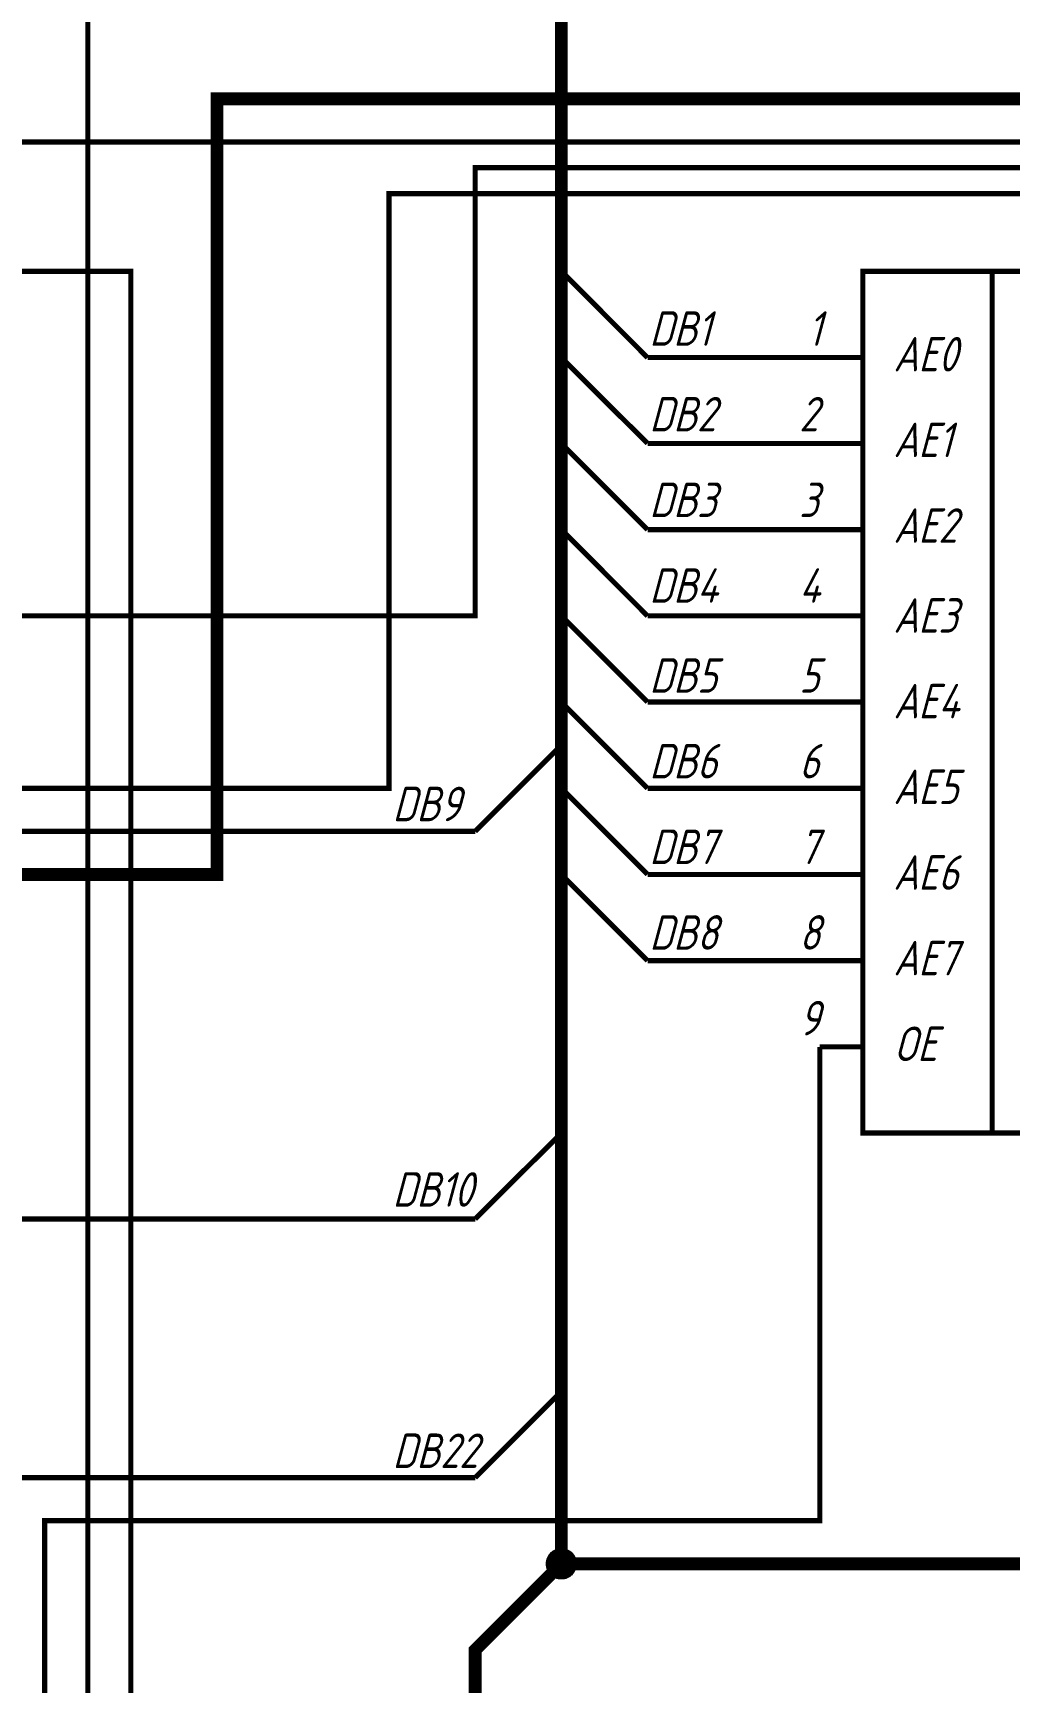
# Model space of a CAD drawing. Extents: x 196 to 1101, y 70 to 664.
# Drawn here: x 586.3 to 643, y 324.3 to 420 of the extents above; entities that cross this region are included whole.
import ezdxf

# ---------------------------------------------------------------- set-up
doc = ezdxf.new("R2010")
doc.units = 0
doc.header["$MEASUREMENT"] = 0
doc.layers.add('Sheet', color=255, linetype='CONTINUOUS')
doc.styles.add('GOST type A0', font='', dxfattribs={"oblique": 15, "height": 3.5})
doc.styles.get('GOST type A0').set_extended_font_data('GOST type A')

msp = doc.modelspace()

# ---------------------------------------------------------------- linework, layer by layer
at = {"layer": 'Sheet'}
for points, const_width in [([(611.985, 276.171), (611.985, 326.173), (616.985, 331.175), (616.985, 491.17), (509.53, 491.17), (509.53, 556.178)], 0.749), ([(656.969, 436.181), (658.973, 436.181), (658.973, 423.677), (589.5, 423.677), (589.5, 253.679), (650.976, 253.679), (650.976, 266.183), (646.985, 266.183), (645.976, 266.183)], 0.3), ([(679.47, 371.174), (679.47, 416.174), (597, 416.174), (597, 371.174), (524.515, 371.174), (524.515, 328.674), (489.53, 328.674), (489.53, 293.677), (489.53, 293.677), (489.53, 278.672), (489.53, 278.672)], 0.749), ([(512.03, 413.673), (664.47, 413.673), (664.47, 401.169), (659.469, 401.169)], 0.3), ([(659.469, 396.183), (666.97, 396.183), (666.97, 412.182), (611.985, 412.182), (611.985, 386.179), (529.515, 386.179), (464.546, 386.179)], 0.3), ([(659.469, 391.181), (669.47, 391.181), (669.47, 410.675), (606.985, 410.675), (606.985, 376.176), (517.031, 376.176), (464.546, 376.176)], 0.3), ([(574.5, 406.171), (592, 406.171), (592, 226.169), (567, 226.169)], 0.3), ([(616.985, 406.171), (621.985, 401.169)], 0.3), ([(641.985, 406.171), (641.985, 356.169)], 0.3), ([(616.985, 401.169), (621.985, 396.183)], 0.3), ([(631.985, 401.169), (621.985, 401.169), (621.985, 401.169)], 0.3), ([(634.485, 401.169), (631.985, 401.169)], 0.3), ([(616.985, 396.183), (621.985, 391.181)], 0.3), ([(631.985, 396.183), (621.985, 396.183)], 0.3), ([(634.485, 396.183), (631.985, 396.183)], 0.3), ([(616.985, 391.181), (621.985, 386.179)], 0.3), ([(631.985, 391.181), (621.985, 391.181), (621.985, 391.181)], 0.3), ([(634.485, 391.181), (631.985, 391.181)], 0.3), ([(616.985, 386.179), (621.985, 381.177)], 0.3), ([(631.985, 386.179), (621.985, 386.179), (621.985, 386.179)], 0.3), ([(634.485, 386.179), (631.985, 386.179)], 0.3), ([(616.985, 381.177), (621.985, 376.176)], 0.3), ([(631.985, 381.177), (621.985, 381.177)], 0.3), ([(634.485, 381.177), (631.985, 381.177)], 0.3), ([(611.985, 373.675), (616.985, 378.677)], 0.3), ([(616.985, 376.176), (621.985, 371.174)], 0.3), ([(631.985, 376.176), (621.985, 376.176), (621.985, 376.176)], 0.3), ([(634.485, 376.176), (631.985, 376.176)], 0.3), ([(611.985, 373.675), (611.985, 373.675), (544.515, 373.675), (544.515, 361.17), (547.015, 361.17)], 0.3), ([(616.985, 371.174), (621.985, 366.172)], 0.3), ([(631.985, 371.174), (621.985, 371.174), (621.985, 371.174)], 0.3), ([(634.485, 371.174), (631.985, 371.174)], 0.3), ([(631.985, 366.172), (621.985, 366.172), (621.985, 366.172)], 0.3), ([(634.485, 366.172), (631.985, 366.172)], 0.3), ([(631.985, 361.17), (631.985, 333.676), (587, 333.676), (587, 293.677), (567, 293.677)], 0.3), ([(634.485, 361.17), (631.985, 361.17)], 0.3), ([(611.985, 351.182), (616.985, 356.169)], 0.3), ([(569.5, 351.182), (611.985, 351.182)], 0.3), ([(611.985, 336.177), (616.985, 341.179)], 0.3), ([(569.5, 336.177), (611.985, 336.177)], 0.3), ([(616.224, 331.175), (616.224, 331.222), (616.224, 331.253), (616.239, 331.284), (616.239, 331.33), (616.255, 331.362), (616.255, 331.408), (616.27, 331.439), (616.286, 331.47), (616.301, 331.501), (616.317, 331.532), (616.333, 331.563), (616.348, 331.595), (616.379, 331.626), (616.395, 331.657), (616.426, 331.688), (616.441, 331.719), (616.472, 331.734), (616.503, 331.765), (616.534, 331.781), (616.565, 331.812), (616.596, 331.828), (616.628, 331.843), (616.659, 331.859), (616.69, 331.874), (616.721, 331.89), (616.752, 331.905), (616.798, 331.905), (616.829, 331.921), (616.876, 331.921), (616.907, 331.936), (616.938, 331.936), (616.985, 331.936)], 0.3), ([(616.224, 331.175), (616.224, 331.222), (616.224, 331.253), (616.239, 331.284), (616.239, 331.33), (616.255, 331.362), (616.255, 331.408), (616.27, 331.439), (616.286, 331.47), (616.301, 331.501), (616.317, 331.532), (616.333, 331.563), (616.348, 331.595), (616.379, 331.626), (616.395, 331.657), (616.426, 331.688), (616.441, 331.719), (616.472, 331.734), (616.503, 331.765), (616.534, 331.781), (616.565, 331.812), (616.596, 331.828), (616.628, 331.843), (616.659, 331.859), (616.69, 331.874), (616.721, 331.89), (616.752, 331.905), (616.798, 331.905), (616.829, 331.921), (616.876, 331.921), (616.907, 331.936), (616.938, 331.936), (616.985, 331.936)], 0.3), ([(616.224, 331.175), (616.224, 331.222), (616.224, 331.253), (616.239, 331.284), (616.239, 331.33), (616.255, 331.362), (616.255, 331.408), (616.27, 331.439), (616.286, 331.47), (616.301, 331.501), (616.317, 331.532), (616.333, 331.563), (616.348, 331.595), (616.379, 331.626), (616.395, 331.657), (616.426, 331.688), (616.441, 331.719), (616.472, 331.734), (616.503, 331.765), (616.534, 331.781), (616.565, 331.812), (616.596, 331.828), (616.628, 331.843), (616.659, 331.859), (616.69, 331.874), (616.721, 331.89), (616.752, 331.905), (616.798, 331.905), (616.829, 331.921), (616.876, 331.921), (616.907, 331.936), (616.938, 331.936), (616.985, 331.936)], 0.3), ([(616.224, 331.175), (616.224, 331.222), (616.224, 331.253), (616.239, 331.284), (616.239, 331.33), (616.255, 331.362), (616.255, 331.408), (616.27, 331.439), (616.286, 331.47), (616.301, 331.501), (616.317, 331.532), (616.333, 331.563), (616.348, 331.595), (616.379, 331.626), (616.395, 331.657), (616.426, 331.688), (616.441, 331.719), (616.472, 331.734), (616.503, 331.765), (616.534, 331.781), (616.565, 331.812), (616.596, 331.828), (616.628, 331.843), (616.659, 331.859), (616.69, 331.874), (616.721, 331.89), (616.752, 331.905), (616.798, 331.905), (616.829, 331.921), (616.876, 331.921), (616.907, 331.936), (616.938, 331.936), (616.985, 331.936)], 0.3), ([(616.224, 331.175), (616.224, 331.222), (616.224, 331.253), (616.239, 331.284), (616.239, 331.33), (616.255, 331.362), (616.255, 331.408), (616.27, 331.439), (616.286, 331.47), (616.301, 331.501), (616.317, 331.532), (616.333, 331.563), (616.348, 331.595), (616.379, 331.626), (616.395, 331.657), (616.426, 331.688), (616.441, 331.719), (616.472, 331.734), (616.503, 331.765), (616.534, 331.781), (616.565, 331.812), (616.596, 331.828), (616.628, 331.843), (616.659, 331.859), (616.69, 331.874), (616.721, 331.89), (616.752, 331.905), (616.798, 331.905), (616.829, 331.921), (616.876, 331.921), (616.907, 331.936), (616.938, 331.936), (616.985, 331.936)], 0.3), ([(616.224, 331.175), (616.224, 331.222), (616.224, 331.253), (616.239, 331.284), (616.239, 331.33), (616.255, 331.362), (616.255, 331.408), (616.27, 331.439), (616.286, 331.47), (616.301, 331.501), (616.317, 331.532), (616.333, 331.563), (616.348, 331.595), (616.379, 331.626), (616.395, 331.657), (616.426, 331.688), (616.441, 331.719), (616.472, 331.734), (616.503, 331.765), (616.534, 331.781), (616.565, 331.812), (616.596, 331.828), (616.628, 331.843), (616.659, 331.859), (616.69, 331.874), (616.721, 331.89), (616.752, 331.905), (616.798, 331.905), (616.829, 331.921), (616.876, 331.921), (616.907, 331.936), (616.938, 331.936), (616.985, 331.936)], 0.3), ([(616.224, 331.175), (616.224, 331.222), (616.224, 331.253), (616.239, 331.284), (616.239, 331.33), (616.255, 331.362), (616.255, 331.408), (616.27, 331.439), (616.286, 331.47), (616.301, 331.501), (616.317, 331.532), (616.333, 331.563), (616.348, 331.595), (616.379, 331.626), (616.395, 331.657), (616.426, 331.688), (616.441, 331.719), (616.472, 331.734), (616.503, 331.765), (616.534, 331.781), (616.565, 331.812), (616.596, 331.828), (616.628, 331.843), (616.659, 331.859), (616.69, 331.874), (616.721, 331.89), (616.752, 331.905), (616.798, 331.905), (616.829, 331.921), (616.876, 331.921), (616.907, 331.936), (616.938, 331.936), (616.985, 331.936)], 0.3), ([(616.224, 331.175), (616.224, 331.222), (616.224, 331.253), (616.239, 331.284), (616.239, 331.33), (616.255, 331.362), (616.255, 331.408), (616.27, 331.439), (616.286, 331.47), (616.301, 331.501), (616.317, 331.532), (616.333, 331.563), (616.348, 331.595), (616.379, 331.626), (616.395, 331.657), (616.426, 331.688), (616.441, 331.719), (616.472, 331.734), (616.503, 331.765), (616.534, 331.781), (616.565, 331.812), (616.596, 331.828), (616.628, 331.843), (616.659, 331.859), (616.69, 331.874), (616.721, 331.89), (616.752, 331.905), (616.798, 331.905), (616.829, 331.921), (616.876, 331.921), (616.907, 331.936), (616.938, 331.936), (616.985, 331.936)], 0.3), ([(616.985, 331.936), (616.985, 331.936)], 0.3), ([(616.985, 331.936), (617.031, 331.936), (617.062, 331.936), (617.093, 331.921), (617.14, 331.921), (617.171, 331.905), (617.218, 331.905), (617.249, 331.89), (617.28, 331.874), (617.311, 331.859), (617.342, 331.843), (617.373, 331.828), (617.404, 331.812), (617.435, 331.781), (617.466, 331.765), (617.497, 331.734), (617.528, 331.719), (617.544, 331.688), (617.575, 331.657), (617.59, 331.626), (617.621, 331.595), (617.637, 331.563), (617.652, 331.532), (617.668, 331.501), (617.683, 331.47), (617.699, 331.439), (617.715, 331.408), (617.715, 331.362), (617.73, 331.33), (617.73, 331.284), (617.746, 331.253), (617.746, 331.222), (617.746, 331.175)], 0.3), ([(616.985, 331.936), (616.985, 331.936)], 0.3), ([(616.985, 331.936), (617.031, 331.936), (617.062, 331.936), (617.093, 331.921), (617.14, 331.921), (617.171, 331.905), (617.218, 331.905), (617.249, 331.89), (617.28, 331.874), (617.311, 331.859), (617.342, 331.843), (617.373, 331.828), (617.404, 331.812), (617.435, 331.781), (617.466, 331.765), (617.497, 331.734), (617.528, 331.719), (617.544, 331.688), (617.575, 331.657), (617.59, 331.626), (617.621, 331.595), (617.637, 331.563), (617.652, 331.532), (617.668, 331.501), (617.683, 331.47), (617.699, 331.439), (617.715, 331.408), (617.715, 331.362), (617.73, 331.33), (617.73, 331.284), (617.746, 331.253), (617.746, 331.222), (617.746, 331.175)], 0.3), ([(616.985, 331.936), (616.985, 331.936)], 0.3), ([(616.985, 331.936), (617.031, 331.936), (617.062, 331.936), (617.093, 331.921), (617.14, 331.921), (617.171, 331.905), (617.218, 331.905), (617.249, 331.89), (617.28, 331.874), (617.311, 331.859), (617.342, 331.843), (617.373, 331.828), (617.404, 331.812), (617.435, 331.781), (617.466, 331.765), (617.497, 331.734), (617.528, 331.719), (617.544, 331.688), (617.575, 331.657), (617.59, 331.626), (617.621, 331.595), (617.637, 331.563), (617.652, 331.532), (617.668, 331.501), (617.683, 331.47), (617.699, 331.439), (617.715, 331.408), (617.715, 331.362), (617.73, 331.33), (617.73, 331.284), (617.746, 331.253), (617.746, 331.222), (617.746, 331.175)], 0.3), ([(616.985, 331.936), (616.985, 331.936)], 0.3), ([(616.985, 331.936), (617.031, 331.936), (617.062, 331.936), (617.093, 331.921), (617.14, 331.921), (617.171, 331.905), (617.218, 331.905), (617.249, 331.89), (617.28, 331.874), (617.311, 331.859), (617.342, 331.843), (617.373, 331.828), (617.404, 331.812), (617.435, 331.781), (617.466, 331.765), (617.497, 331.734), (617.528, 331.719), (617.544, 331.688), (617.575, 331.657), (617.59, 331.626), (617.621, 331.595), (617.637, 331.563), (617.652, 331.532), (617.668, 331.501), (617.683, 331.47), (617.699, 331.439), (617.715, 331.408), (617.715, 331.362), (617.73, 331.33), (617.73, 331.284), (617.746, 331.253), (617.746, 331.222), (617.746, 331.175)], 0.3), ([(616.985, 331.936), (616.985, 331.936)], 0.3), ([(616.985, 331.936), (617.031, 331.936), (617.062, 331.936), (617.093, 331.921), (617.14, 331.921), (617.171, 331.905), (617.218, 331.905), (617.249, 331.89), (617.28, 331.874), (617.311, 331.859), (617.342, 331.843), (617.373, 331.828), (617.404, 331.812), (617.435, 331.781), (617.466, 331.765), (617.497, 331.734), (617.528, 331.719), (617.544, 331.688), (617.575, 331.657), (617.59, 331.626), (617.621, 331.595), (617.637, 331.563), (617.652, 331.532), (617.668, 331.501), (617.683, 331.47), (617.699, 331.439), (617.715, 331.408), (617.715, 331.362), (617.73, 331.33), (617.73, 331.284), (617.746, 331.253), (617.746, 331.222), (617.746, 331.175)], 0.3), ([(616.985, 331.936), (616.985, 331.936)], 0.3), ([(616.985, 331.936), (617.031, 331.936), (617.062, 331.936), (617.093, 331.921), (617.14, 331.921), (617.171, 331.905), (617.218, 331.905), (617.249, 331.89), (617.28, 331.874), (617.311, 331.859), (617.342, 331.843), (617.373, 331.828), (617.404, 331.812), (617.435, 331.781), (617.466, 331.765), (617.497, 331.734), (617.528, 331.719), (617.544, 331.688), (617.575, 331.657), (617.59, 331.626), (617.621, 331.595), (617.637, 331.563), (617.652, 331.532), (617.668, 331.501), (617.683, 331.47), (617.699, 331.439), (617.715, 331.408), (617.715, 331.362), (617.73, 331.33), (617.73, 331.284), (617.746, 331.253), (617.746, 331.222), (617.746, 331.175)], 0.3), ([(616.985, 331.936), (616.985, 331.936)], 0.3), ([(616.985, 331.936), (617.031, 331.936), (617.062, 331.936), (617.093, 331.921), (617.14, 331.921), (617.171, 331.905), (617.218, 331.905), (617.249, 331.89), (617.28, 331.874), (617.311, 331.859), (617.342, 331.843), (617.373, 331.828), (617.404, 331.812), (617.435, 331.781), (617.466, 331.765), (617.497, 331.734), (617.528, 331.719), (617.544, 331.688), (617.575, 331.657), (617.59, 331.626), (617.621, 331.595), (617.637, 331.563), (617.652, 331.532), (617.668, 331.501), (617.683, 331.47), (617.699, 331.439), (617.715, 331.408), (617.715, 331.362), (617.73, 331.33), (617.73, 331.284), (617.746, 331.253), (617.746, 331.222), (617.746, 331.175)], 0.3), ([(616.985, 331.936), (616.985, 331.936)], 0.3), ([(616.985, 331.936), (617.031, 331.936), (617.062, 331.936), (617.093, 331.921), (617.14, 331.921), (617.171, 331.905), (617.218, 331.905), (617.249, 331.89), (617.28, 331.874), (617.311, 331.859), (617.342, 331.843), (617.373, 331.828), (617.404, 331.812), (617.435, 331.781), (617.466, 331.765), (617.497, 331.734), (617.528, 331.719), (617.544, 331.688), (617.575, 331.657), (617.59, 331.626), (617.621, 331.595), (617.637, 331.563), (617.652, 331.532), (617.668, 331.501), (617.683, 331.47), (617.699, 331.439), (617.715, 331.408), (617.715, 331.362), (617.73, 331.33), (617.73, 331.284), (617.746, 331.253), (617.746, 331.222), (617.746, 331.175)], 0.3), ([(616.985, 330.414), (616.938, 330.414), (616.907, 330.414), (616.876, 330.43), (616.829, 330.43), (616.798, 330.445), (616.752, 330.445), (616.721, 330.461), (616.69, 330.476), (616.659, 330.492), (616.628, 330.507), (616.596, 330.523), (616.565, 330.538), (616.534, 330.569), (616.503, 330.585), (616.472, 330.616), (616.441, 330.631), (616.426, 330.663), (616.395, 330.694), (616.379, 330.725), (616.348, 330.756), (616.333, 330.787), (616.317, 330.818), (616.301, 330.849), (616.286, 330.88), (616.27, 330.911), (616.255, 330.942), (616.255, 330.989), (616.239, 331.02), (616.239, 331.066), (616.224, 331.097), (616.224, 331.129), (616.224, 331.175)], 0.3), ([(616.224, 331.175), (616.224, 331.175)], 0.3), ([(616.985, 330.414), (616.938, 330.414), (616.907, 330.414), (616.876, 330.43), (616.829, 330.43), (616.798, 330.445), (616.752, 330.445), (616.721, 330.461), (616.69, 330.476), (616.659, 330.492), (616.628, 330.507), (616.596, 330.523), (616.565, 330.538), (616.534, 330.569), (616.503, 330.585), (616.472, 330.616), (616.441, 330.631), (616.426, 330.663), (616.395, 330.694), (616.379, 330.725), (616.348, 330.756), (616.333, 330.787), (616.317, 330.818), (616.301, 330.849), (616.286, 330.88), (616.27, 330.911), (616.255, 330.942), (616.255, 330.989), (616.239, 331.02), (616.239, 331.066), (616.224, 331.097), (616.224, 331.129), (616.224, 331.175)], 0.3), ([(616.224, 331.175), (616.224, 331.175)], 0.3), ([(616.985, 330.414), (616.938, 330.414), (616.907, 330.414), (616.876, 330.43), (616.829, 330.43), (616.798, 330.445), (616.752, 330.445), (616.721, 330.461), (616.69, 330.476), (616.659, 330.492), (616.628, 330.507), (616.596, 330.523), (616.565, 330.538), (616.534, 330.569), (616.503, 330.585), (616.472, 330.616), (616.441, 330.631), (616.426, 330.663), (616.395, 330.694), (616.379, 330.725), (616.348, 330.756), (616.333, 330.787), (616.317, 330.818), (616.301, 330.849), (616.286, 330.88), (616.27, 330.911), (616.255, 330.942), (616.255, 330.989), (616.239, 331.02), (616.239, 331.066), (616.224, 331.097), (616.224, 331.129), (616.224, 331.175)], 0.3), ([(616.224, 331.175), (616.224, 331.175)], 0.3), ([(616.985, 330.414), (616.938, 330.414), (616.907, 330.414), (616.876, 330.43), (616.829, 330.43), (616.798, 330.445), (616.752, 330.445), (616.721, 330.461), (616.69, 330.476), (616.659, 330.492), (616.628, 330.507), (616.596, 330.523), (616.565, 330.538), (616.534, 330.569), (616.503, 330.585), (616.472, 330.616), (616.441, 330.631), (616.426, 330.663), (616.395, 330.694), (616.379, 330.725), (616.348, 330.756), (616.333, 330.787), (616.317, 330.818), (616.301, 330.849), (616.286, 330.88), (616.27, 330.911), (616.255, 330.942), (616.255, 330.989), (616.239, 331.02), (616.239, 331.066), (616.224, 331.097), (616.224, 331.129), (616.224, 331.175)], 0.3), ([(616.224, 331.175), (616.224, 331.175)], 0.3), ([(616.985, 330.414), (616.938, 330.414), (616.907, 330.414), (616.876, 330.43), (616.829, 330.43), (616.798, 330.445), (616.752, 330.445), (616.721, 330.461), (616.69, 330.476), (616.659, 330.492), (616.628, 330.507), (616.596, 330.523), (616.565, 330.538), (616.534, 330.569), (616.503, 330.585), (616.472, 330.616), (616.441, 330.631), (616.426, 330.663), (616.395, 330.694), (616.379, 330.725), (616.348, 330.756), (616.333, 330.787), (616.317, 330.818), (616.301, 330.849), (616.286, 330.88), (616.27, 330.911), (616.255, 330.942), (616.255, 330.989), (616.239, 331.02), (616.239, 331.066), (616.224, 331.097), (616.224, 331.129), (616.224, 331.175)], 0.3), ([(616.224, 331.175), (616.224, 331.175)], 0.3), ([(616.985, 330.414), (616.938, 330.414), (616.907, 330.414), (616.876, 330.43), (616.829, 330.43), (616.798, 330.445), (616.752, 330.445), (616.721, 330.461), (616.69, 330.476), (616.659, 330.492), (616.628, 330.507), (616.596, 330.523), (616.565, 330.538), (616.534, 330.569), (616.503, 330.585), (616.472, 330.616), (616.441, 330.631), (616.426, 330.663), (616.395, 330.694), (616.379, 330.725), (616.348, 330.756), (616.333, 330.787), (616.317, 330.818), (616.301, 330.849), (616.286, 330.88), (616.27, 330.911), (616.255, 330.942), (616.255, 330.989), (616.239, 331.02), (616.239, 331.066), (616.224, 331.097), (616.224, 331.129), (616.224, 331.175)], 0.3), ([(616.224, 331.175), (616.224, 331.175)], 0.3), ([(616.985, 330.414), (616.938, 330.414), (616.907, 330.414), (616.876, 330.43), (616.829, 330.43), (616.798, 330.445), (616.752, 330.445), (616.721, 330.461), (616.69, 330.476), (616.659, 330.492), (616.628, 330.507), (616.596, 330.523), (616.565, 330.538), (616.534, 330.569), (616.503, 330.585), (616.472, 330.616), (616.441, 330.631), (616.426, 330.663), (616.395, 330.694), (616.379, 330.725), (616.348, 330.756), (616.333, 330.787), (616.317, 330.818), (616.301, 330.849), (616.286, 330.88), (616.27, 330.911), (616.255, 330.942), (616.255, 330.989), (616.239, 331.02), (616.239, 331.066), (616.224, 331.097), (616.224, 331.129), (616.224, 331.175)], 0.3), ([(616.224, 331.175), (616.224, 331.175)], 0.3), ([(616.985, 330.414), (616.938, 330.414), (616.907, 330.414), (616.876, 330.43), (616.829, 330.43), (616.798, 330.445), (616.752, 330.445), (616.721, 330.461), (616.69, 330.476), (616.659, 330.492), (616.628, 330.507), (616.596, 330.523), (616.565, 330.538), (616.534, 330.569), (616.503, 330.585), (616.472, 330.616), (616.441, 330.631), (616.426, 330.663), (616.395, 330.694), (616.379, 330.725), (616.348, 330.756), (616.333, 330.787), (616.317, 330.818), (616.301, 330.849), (616.286, 330.88), (616.27, 330.911), (616.255, 330.942), (616.255, 330.989), (616.239, 331.02), (616.239, 331.066), (616.224, 331.097), (616.224, 331.129), (616.224, 331.175)], 0.3), ([(616.224, 331.175), (616.224, 331.175)], 0.3), ([(616.985, 331.175), (659.469, 331.175), (659.469, 266.183), (659.469, 266.183)], 0.749), ([(617.746, 331.175), (617.746, 331.129), (617.746, 331.097), (617.73, 331.066), (617.73, 331.02), (617.715, 330.989), (617.715, 330.942), (617.699, 330.911), (617.683, 330.88), (617.668, 330.849), (617.652, 330.818), (617.637, 330.787), (617.621, 330.756), (617.59, 330.725), (617.575, 330.694), (617.544, 330.663), (617.528, 330.631), (617.497, 330.616), (617.466, 330.585), (617.435, 330.569), (617.404, 330.538), (617.373, 330.523), (617.342, 330.507), (617.311, 330.492), (617.28, 330.476), (617.249, 330.461), (617.218, 330.445), (617.171, 330.445), (617.14, 330.43), (617.093, 330.43), (617.062, 330.414), (617.031, 330.414), (616.985, 330.414)], 0.3), ([(617.746, 331.175), (617.746, 331.129), (617.746, 331.097), (617.73, 331.066), (617.73, 331.02), (617.715, 330.989), (617.715, 330.942), (617.699, 330.911), (617.683, 330.88), (617.668, 330.849), (617.652, 330.818), (617.637, 330.787), (617.621, 330.756), (617.59, 330.725), (617.575, 330.694), (617.544, 330.663), (617.528, 330.631), (617.497, 330.616), (617.466, 330.585), (617.435, 330.569), (617.404, 330.538), (617.373, 330.523), (617.342, 330.507), (617.311, 330.492), (617.28, 330.476), (617.249, 330.461), (617.218, 330.445), (617.171, 330.445), (617.14, 330.43), (617.093, 330.43), (617.062, 330.414), (617.031, 330.414), (616.985, 330.414)], 0.3), ([(617.746, 331.175), (617.746, 331.129), (617.746, 331.097), (617.73, 331.066), (617.73, 331.02), (617.715, 330.989), (617.715, 330.942), (617.699, 330.911), (617.683, 330.88), (617.668, 330.849), (617.652, 330.818), (617.637, 330.787), (617.621, 330.756), (617.59, 330.725), (617.575, 330.694), (617.544, 330.663), (617.528, 330.631), (617.497, 330.616), (617.466, 330.585), (617.435, 330.569), (617.404, 330.538), (617.373, 330.523), (617.342, 330.507), (617.311, 330.492), (617.28, 330.476), (617.249, 330.461), (617.218, 330.445), (617.171, 330.445), (617.14, 330.43), (617.093, 330.43), (617.062, 330.414), (617.031, 330.414), (616.985, 330.414)], 0.3), ([(617.746, 331.175), (617.746, 331.129), (617.746, 331.097), (617.73, 331.066), (617.73, 331.02), (617.715, 330.989), (617.715, 330.942), (617.699, 330.911), (617.683, 330.88), (617.668, 330.849), (617.652, 330.818), (617.637, 330.787), (617.621, 330.756), (617.59, 330.725), (617.575, 330.694), (617.544, 330.663), (617.528, 330.631), (617.497, 330.616), (617.466, 330.585), (617.435, 330.569), (617.404, 330.538), (617.373, 330.523), (617.342, 330.507), (617.311, 330.492), (617.28, 330.476), (617.249, 330.461), (617.218, 330.445), (617.171, 330.445), (617.14, 330.43), (617.093, 330.43), (617.062, 330.414), (617.031, 330.414), (616.985, 330.414)], 0.3), ([(617.746, 331.175), (617.746, 331.129), (617.746, 331.097), (617.73, 331.066), (617.73, 331.02), (617.715, 330.989), (617.715, 330.942), (617.699, 330.911), (617.683, 330.88), (617.668, 330.849), (617.652, 330.818), (617.637, 330.787), (617.621, 330.756), (617.59, 330.725), (617.575, 330.694), (617.544, 330.663), (617.528, 330.631), (617.497, 330.616), (617.466, 330.585), (617.435, 330.569), (617.404, 330.538), (617.373, 330.523), (617.342, 330.507), (617.311, 330.492), (617.28, 330.476), (617.249, 330.461), (617.218, 330.445), (617.171, 330.445), (617.14, 330.43), (617.093, 330.43), (617.062, 330.414), (617.031, 330.414), (616.985, 330.414)], 0.3), ([(617.746, 331.175), (617.746, 331.129), (617.746, 331.097), (617.73, 331.066), (617.73, 331.02), (617.715, 330.989), (617.715, 330.942), (617.699, 330.911), (617.683, 330.88), (617.668, 330.849), (617.652, 330.818), (617.637, 330.787), (617.621, 330.756), (617.59, 330.725), (617.575, 330.694), (617.544, 330.663), (617.528, 330.631), (617.497, 330.616), (617.466, 330.585), (617.435, 330.569), (617.404, 330.538), (617.373, 330.523), (617.342, 330.507), (617.311, 330.492), (617.28, 330.476), (617.249, 330.461), (617.218, 330.445), (617.171, 330.445), (617.14, 330.43), (617.093, 330.43), (617.062, 330.414), (617.031, 330.414), (616.985, 330.414)], 0.3), ([(617.746, 331.175), (617.746, 331.129), (617.746, 331.097), (617.73, 331.066), (617.73, 331.02), (617.715, 330.989), (617.715, 330.942), (617.699, 330.911), (617.683, 330.88), (617.668, 330.849), (617.652, 330.818), (617.637, 330.787), (617.621, 330.756), (617.59, 330.725), (617.575, 330.694), (617.544, 330.663), (617.528, 330.631), (617.497, 330.616), (617.466, 330.585), (617.435, 330.569), (617.404, 330.538), (617.373, 330.523), (617.342, 330.507), (617.311, 330.492), (617.28, 330.476), (617.249, 330.461), (617.218, 330.445), (617.171, 330.445), (617.14, 330.43), (617.093, 330.43), (617.062, 330.414), (617.031, 330.414), (616.985, 330.414)], 0.3), ([(617.746, 331.175), (617.746, 331.129), (617.746, 331.097), (617.73, 331.066), (617.73, 331.02), (617.715, 330.989), (617.715, 330.942), (617.699, 330.911), (617.683, 330.88), (617.668, 330.849), (617.652, 330.818), (617.637, 330.787), (617.621, 330.756), (617.59, 330.725), (617.575, 330.694), (617.544, 330.663), (617.528, 330.631), (617.497, 330.616), (617.466, 330.585), (617.435, 330.569), (617.404, 330.538), (617.373, 330.523), (617.342, 330.507), (617.311, 330.492), (617.28, 330.476), (617.249, 330.461), (617.218, 330.445), (617.171, 330.445), (617.14, 330.43), (617.093, 330.43), (617.062, 330.414), (617.031, 330.414), (616.985, 330.414)], 0.3), ([(617.746, 331.175), (617.746, 331.175), (617.746, 331.175), (617.746, 331.175), (617.746, 331.175), (617.746, 331.175), (617.746, 331.175), (617.746, 331.175), (617.746, 331.175), (617.746, 331.175), (617.746, 331.175), (617.746, 331.175), (617.746, 331.175), (617.746, 331.175), (617.746, 331.175), (617.746, 331.175), (617.746, 331.175), (617.746, 331.175), (617.746, 331.175), (617.746, 331.175), (617.746, 331.175), (617.746, 331.175), (617.746, 331.175), (617.746, 331.175), (617.746, 331.175), (617.746, 331.175), (617.746, 331.175), (617.746, 331.175), (617.746, 331.175), (617.746, 331.175), (617.746, 331.175), (617.746, 331.175), (617.746, 331.175)], 0.3), ([(617.746, 331.175), (617.746, 331.175)], 0.3), ([(617.746, 331.175), (617.746, 331.175), (617.746, 331.175), (617.746, 331.175), (617.746, 331.175), (617.746, 331.175), (617.746, 331.175), (617.746, 331.175), (617.746, 331.175), (617.746, 331.175), (617.746, 331.175), (617.746, 331.175), (617.746, 331.175), (617.746, 331.175), (617.746, 331.175), (617.746, 331.175), (617.746, 331.175), (617.746, 331.175), (617.746, 331.175), (617.746, 331.175), (617.746, 331.175), (617.746, 331.175), (617.746, 331.175), (617.746, 331.175), (617.746, 331.175), (617.746, 331.175), (617.746, 331.175), (617.746, 331.175), (617.746, 331.175), (617.746, 331.175), (617.746, 331.175), (617.746, 331.175), (617.746, 331.175)], 0.3), ([(617.746, 331.175), (617.746, 331.175)], 0.3), ([(617.746, 331.175), (617.746, 331.175), (617.746, 331.175), (617.746, 331.175), (617.746, 331.175), (617.746, 331.175), (617.746, 331.175), (617.746, 331.175), (617.746, 331.175), (617.746, 331.175), (617.746, 331.175), (617.746, 331.175), (617.746, 331.175), (617.746, 331.175), (617.746, 331.175), (617.746, 331.175), (617.746, 331.175), (617.746, 331.175), (617.746, 331.175), (617.746, 331.175), (617.746, 331.175), (617.746, 331.175), (617.746, 331.175), (617.746, 331.175), (617.746, 331.175), (617.746, 331.175), (617.746, 331.175), (617.746, 331.175), (617.746, 331.175), (617.746, 331.175), (617.746, 331.175), (617.746, 331.175), (617.746, 331.175)], 0.3), ([(617.746, 331.175), (617.746, 331.175)], 0.3), ([(617.746, 331.175), (617.746, 331.175), (617.746, 331.175), (617.746, 331.175), (617.746, 331.175), (617.746, 331.175), (617.746, 331.175), (617.746, 331.175), (617.746, 331.175), (617.746, 331.175), (617.746, 331.175), (617.746, 331.175), (617.746, 331.175), (617.746, 331.175), (617.746, 331.175), (617.746, 331.175), (617.746, 331.175), (617.746, 331.175), (617.746, 331.175), (617.746, 331.175), (617.746, 331.175), (617.746, 331.175), (617.746, 331.175), (617.746, 331.175), (617.746, 331.175), (617.746, 331.175), (617.746, 331.175), (617.746, 331.175), (617.746, 331.175), (617.746, 331.175), (617.746, 331.175), (617.746, 331.175), (617.746, 331.175)], 0.3), ([(617.746, 331.175), (617.746, 331.175)], 0.3), ([(617.746, 331.175), (617.746, 331.175), (617.746, 331.175), (617.746, 331.175), (617.746, 331.175), (617.746, 331.175), (617.746, 331.175), (617.746, 331.175), (617.746, 331.175), (617.746, 331.175), (617.746, 331.175), (617.746, 331.175), (617.746, 331.175), (617.746, 331.175), (617.746, 331.175), (617.746, 331.175), (617.746, 331.175), (617.746, 331.175), (617.746, 331.175), (617.746, 331.175), (617.746, 331.175), (617.746, 331.175), (617.746, 331.175), (617.746, 331.175), (617.746, 331.175), (617.746, 331.175), (617.746, 331.175), (617.746, 331.175), (617.746, 331.175), (617.746, 331.175), (617.746, 331.175), (617.746, 331.175), (617.746, 331.175)], 0.3), ([(617.746, 331.175), (617.746, 331.175)], 0.3), ([(617.746, 331.175), (617.746, 331.175), (617.746, 331.175), (617.746, 331.175), (617.746, 331.175), (617.746, 331.175), (617.746, 331.175), (617.746, 331.175), (617.746, 331.175), (617.746, 331.175), (617.746, 331.175), (617.746, 331.175), (617.746, 331.175), (617.746, 331.175), (617.746, 331.175), (617.746, 331.175), (617.746, 331.175), (617.746, 331.175), (617.746, 331.175), (617.746, 331.175), (617.746, 331.175), (617.746, 331.175), (617.746, 331.175), (617.746, 331.175), (617.746, 331.175), (617.746, 331.175), (617.746, 331.175), (617.746, 331.175), (617.746, 331.175), (617.746, 331.175), (617.746, 331.175), (617.746, 331.175), (617.746, 331.175)], 0.3), ([(617.746, 331.175), (617.746, 331.175)], 0.3), ([(617.746, 331.175), (617.746, 331.175), (617.746, 331.175), (617.746, 331.175), (617.746, 331.175), (617.746, 331.175), (617.746, 331.175), (617.746, 331.175), (617.746, 331.175), (617.746, 331.175), (617.746, 331.175), (617.746, 331.175), (617.746, 331.175), (617.746, 331.175), (617.746, 331.175), (617.746, 331.175), (617.746, 331.175), (617.746, 331.175), (617.746, 331.175), (617.746, 331.175), (617.746, 331.175), (617.746, 331.175), (617.746, 331.175), (617.746, 331.175), (617.746, 331.175), (617.746, 331.175), (617.746, 331.175), (617.746, 331.175), (617.746, 331.175), (617.746, 331.175), (617.746, 331.175), (617.746, 331.175), (617.746, 331.175)], 0.3), ([(617.746, 331.175), (617.746, 331.175)], 0.3), ([(617.746, 331.175), (617.746, 331.175), (617.746, 331.175), (617.746, 331.175), (617.746, 331.175), (617.746, 331.175), (617.746, 331.175), (617.746, 331.175), (617.746, 331.175), (617.746, 331.175), (617.746, 331.175), (617.746, 331.175), (617.746, 331.175), (617.746, 331.175), (617.746, 331.175), (617.746, 331.175), (617.746, 331.175), (617.746, 331.175), (617.746, 331.175), (617.746, 331.175), (617.746, 331.175), (617.746, 331.175), (617.746, 331.175), (617.746, 331.175), (617.746, 331.175), (617.746, 331.175), (617.746, 331.175), (617.746, 331.175), (617.746, 331.175), (617.746, 331.175), (617.746, 331.175), (617.746, 331.175), (617.746, 331.175)], 0.3), ([(617.746, 331.175), (617.746, 331.175)], 0.3)]:
    msp.add_lwpolyline(points, dxfattribs=dict(at, const_width=const_width))
at = {"layer": 'Sheet', "const_width": 0.3}
msp.add_lwpolyline([(634.485, 406.171), (656.969, 406.171), (656.969, 356.169), (634.485, 356.169), (634.485, 406.171)], close=True, dxfattribs=at)
at = {"layer": 'Sheet', "const_width": 0.762}
msp.add_lwpolyline([(616.555, 331.183, 1), (617.317, 331.183, 1)], format="xyb", close=True, dxfattribs=at)

# ---------------------------------------------------------------- texts
at = {"layer": 'Sheet', "style": 'GOST type A0', "oblique": 15}
for s, p in [('DB1', (622.093, 401.852)), ('1', (631.286, 401.852)), ('AE0', (636.255, 400.361)), ('DB2', (622.093, 396.882)), ('2', (630.789, 396.882)), ('AE1', (636.255, 395.391)), ('DB3', (622.093, 391.911)), ('3', (630.789, 391.911)), ('AE2', (636.255, 390.42)), ('DB4', (622.093, 386.94)), ('4', (630.789, 386.94)), ('AE3', (636.255, 385.201)), ('DB5', (622.093, 381.721)), ('5', (630.789, 381.721)), ('AE4', (636.255, 380.23)), ('DB6', (622.093, 376.75)), ('6', (630.789, 376.75)), ('AE5', (636.255, 375.259)), ('DB9', (607.186, 374.265)), ('DB7', (622.093, 371.78)), ('7', (630.789, 371.78)), ('AE6', (636.255, 370.288)), ('DB8', (622.093, 366.809)), ('8', (630.789, 366.809)), ('AE7', (636.255, 365.318)), ('9', (630.789, 361.838)), ('OE', (636.255, 360.347)), ('DB10', (607.186, 351.897)), ('DB22', (607.186, 336.736))]:
    msp.add_text(s, height=2, dxfattribs=at).set_placement(p)

doc.saveas('drawing.dxf')
